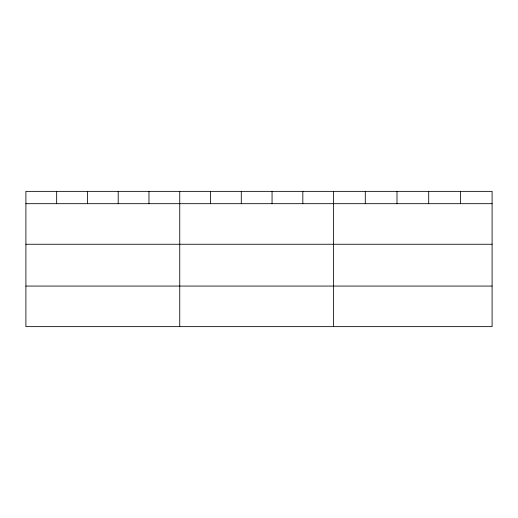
<?xml version="1.0" encoding="UTF-8"?>
<svg xmlns="http://www.w3.org/2000/svg" width="518" height="518" viewBox="0 0 518 518"><rect width="100%" height="100%" fill="white"/><g stroke="black" fill="none" stroke-linecap="round" stroke-linejoin="round"><path stroke-width="0.78" d="M492.1 244.256L492.1 191.362L25.9 191.362L25.9 326.638L492.1 326.638L492.1 244.256L25.9 244.256M25.9 203.684L492.1 203.684M25.9 286.065L492.1 286.065M460.398 191.362L460.398 203.684M428.697 191.362L428.697 203.684M396.995 191.362L396.995 203.684M365.294 191.362L365.294 203.684M333.592 191.362L333.592 326.638M302.823 191.362L302.823 203.684M272.054 191.362L272.054 203.684M241.284 191.362L241.284 203.684M210.515 191.362L210.515 203.684M179.746 191.362L179.746 326.638M148.977 191.362L148.977 203.684M118.208 191.362L118.208 203.684M87.438 191.362L87.438 203.684M56.669 191.362L56.669 203.684"/></g></svg>
